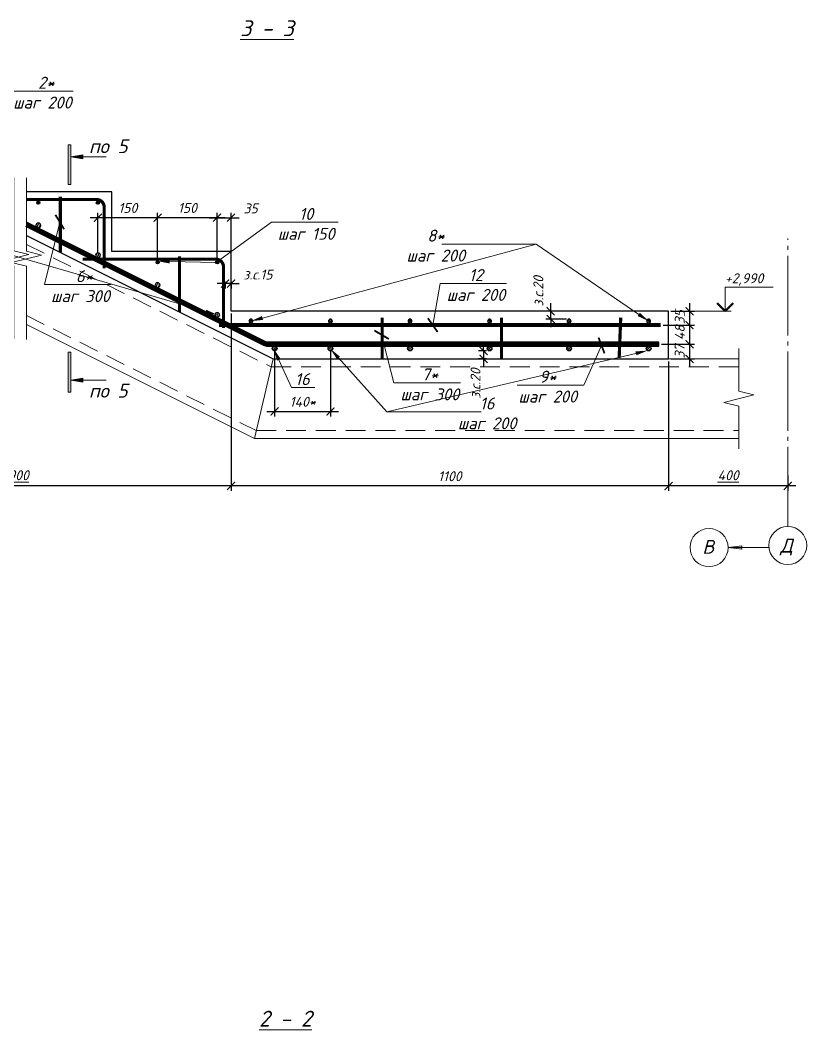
# Model space of a CAD drawing. Header units: millimetres. Extents: x -79646 to 95064, y -231229 to -58107.
# Drawn here: x 34979 to 36957, y -150704 to -148166 of the extents above; entities that cross this region are included whole.
import ezdxf
from ezdxf import colors
from ezdxf.entities.mleader import LeaderData, LeaderLine
from ezdxf.enums import TextEntityAlignment as Align
from ezdxf.math import Vec2, Vec3

# ---------------------------------------------------------------- set-up
doc = ezdxf.new("R2010")
doc.units = ezdxf.units.MM
doc.header["$PDMODE"] = 3
doc.linetypes.add('GOST2.303 5', pattern=[24, 20, -1.5, 1, -1.5])
doc.linetypes.add('HIDDEN', pattern=[0.375, 0.25, -0.125])
doc.layers.get('0').update_dxf_attribs({"lineweight": 5})
doc.layers.get('Defpoints').update_dxf_attribs({"lineweight": 0})
for name, color, linetype, lineweight in [('!!!Металл', 7, 'Continuous', 15), ('#Dimensions', 7, 'Continuous', 9), ('#Арматура', 152, 'Continuous', 30), ('#Бетон разрез', 22, 'Continuous', 30), ('#Выноски', 7, 'Continuous', 15), ('#Оси', 7, 'Continuous', 9), ('#разм', 7, 'Continuous', 9), ('A-okno', 7, 'Continuous', 0), ('k_ Выноски', 40, 'Continuous', 13)]:
    doc.layers.add(name, color=color, linetype=linetype, lineweight=lineweight)
doc.layers.add('#Арматура вид_1', color=7, linetype='Continuous', lineweight=35, true_color=0x454545)
doc.layers.add('#Арматура вид_2', color=7, linetype='Continuous', lineweight=35, true_color=0x616161)
doc.styles.add('ESKDW', font='eskdw.shx', dxfattribs={"oblique": 15})
doc.styles.add('STEP PR', font='isocpeui.ttf')
doc.dimstyles.new('SPDS', dxfattribs={"dimscale": 50, "dimtxt": 2.5, "dimasz": 2, "dimexe": 1.25, "dimexo": 0.625, "dimtad": 1, "dimdec": 0, "dimrnd": 0.001, "dimtxsty": 'ESKDW', "dimblk": 'ARCHTICK', "dimcen": 2.5, "dimdle": 2, "dimclrd": 256, "dimclre": 256, "dimclrt": 7, "dimadec": 0, "dimazin": 2, "dimtfac": 0.75, "dimtdec": 0, "dimtmove": 1, "dimatfit": 3, "dimfxl": 1, "dimtolj": 1, "dimarcsym": 1})

# ---------------------------------------------------------------- blocks, each defined once
blk = doc.blocks.new('*U891')
at = {"layer": '#Арматура', "lineweight": 0}
h = blk.add_hatch(dxfattribs=at)
h.set_pattern_fill('ANSI31')
edge = h.paths.add_edge_path()
edge.add_arc((0, 5), 5, 0, 360)
h = blk.add_hatch(dxfattribs=at)
h.set_pattern_fill('ANSI31')
h.set_pattern_definition([(45, (200, 0), (-2.2451, 2.2451), [])])
edge = h.paths.add_edge_path()
edge.add_arc((200, 5), 5, 0, 360)
h = blk.add_hatch(dxfattribs=at)
h.set_pattern_fill('ANSI31')
h.set_pattern_definition([(45, (400, 0), (-2.2451, 2.2451), [])])
edge = h.paths.add_edge_path()
edge.add_arc((400, 5), 5, 0, 360)
h = blk.add_hatch(dxfattribs=at)
h.set_pattern_fill('ANSI31')
h.set_pattern_definition([(45, (600, 0), (-2.2451, 2.2451), [])])
edge = h.paths.add_edge_path()
edge.add_arc((600, 5), 5, 0, 360)
h = blk.add_hatch(dxfattribs=at)
h.set_pattern_fill('ANSI31')
h.set_pattern_definition([(45, (800, 0), (-2.2451, 2.2451), [])])
edge = h.paths.add_edge_path()
edge.add_arc((800, 5), 5, 0, 360)
h = blk.add_hatch(dxfattribs=at)
h.set_pattern_fill('ANSI31')
h.set_pattern_definition([(45, (1000, 0), (-2.2451, 2.2451), [])])
edge = h.paths.add_edge_path()
edge.add_arc((1000, 5), 5, 0, 360)
for centre in [(0, 5), (200, 5), (400, 5), (600, 5), (800, 5), (1000, 5)]:
    blk.add_circle(centre, 5)
blk = doc.blocks.new('*U1367')
at = {"layer": '#Арматура', "lineweight": 0}
h = blk.add_hatch(dxfattribs=at)
h.set_pattern_fill('ANSI31', scale=1.2)
edge = h.paths.add_edge_path()
edge.add_arc((0, 6), 6, 0, 360)
h = blk.add_hatch(dxfattribs=at)
h.set_pattern_fill('ANSI31', scale=1.2)
h.set_pattern_definition([(45, (200, 0), (-2.6941, 2.6941), [])])
edge = h.paths.add_edge_path()
edge.add_arc((200, 6), 6, 0, 360)
h = blk.add_hatch(dxfattribs=at)
h.set_pattern_fill('ANSI31', scale=1.2)
h.set_pattern_definition([(45, (400, 0), (-2.6941, 2.6941), [])])
edge = h.paths.add_edge_path()
edge.add_arc((400, 6), 6, 0, 360)
h = blk.add_hatch(dxfattribs=at)
h.set_pattern_fill('ANSI31', scale=1.2)
h.set_pattern_definition([(45, (600, 0), (-2.6941, 2.6941), [])])
edge = h.paths.add_edge_path()
edge.add_arc((600, 6), 6, 0, 360)
h = blk.add_hatch(dxfattribs=at)
h.set_pattern_fill('ANSI31', scale=1.2)
h.set_pattern_definition([(45, (800, 0), (-2.6941, 2.6941), [])])
edge = h.paths.add_edge_path()
edge.add_arc((800, 6), 6, 0, 360)
for centre in [(0, 6), (200, 6), (400, 6), (600, 6), (800, 6)]:
    blk.add_circle(centre, 6)
blk = doc.blocks.new('*U1357')
at = {"layer": '#Арматура', "lineweight": 0}
h = blk.add_hatch(dxfattribs=at)
h.set_pattern_fill('ANSI31', scale=1.2)
edge = h.paths.add_edge_path()
edge.add_arc((0, 6), 6, 0, 360)
blk.add_circle((0, 6), 6)
blk = doc.blocks.new('_ArchTick')
at = {"color": 0, "linetype": 'ByBlock', "const_width": 0.15}
blk.add_lwpolyline([(-0.5, -0.5), (0.5, 0.5)], dxfattribs=at)
blk = doc.blocks.new('*D1140')
at = {"layer": '#Dimensions', "lineweight": -2, "transparency": 16777216}
for p, q in [((36609.1, -149023.8), (36609.1, -149349.4)), ((36909, -149310.5), (36909, -149349.4)), ((36929, -149336.9), (36589.1, -149336.9))]:
    blk.add_line(p, q, dxfattribs=at)
at = {"layer": 'Defpoints', "color": 0, "lineweight": 0, "transparency": 16777216}
for p in [(36609.1, -149017.6), (36909, -149304.3), (36609.1, -149336.9)]:
    blk.add_point(p, dxfattribs=at)
at = {"layer": '#Dimensions', "lineweight": -2, "transparency": 16777216, "xscale": 20, "yscale": 20, "zscale": 20, "rotation": 180}
blk.add_blockref('_ArchTick', (36609.1, -149336.9), dxfattribs=at)
at = {"layer": '#Dimensions', "lineweight": -2, "transparency": 16777216, "xscale": 20, "yscale": 20, "zscale": 20}
blk.add_blockref('_ArchTick', (36909, -149336.9), dxfattribs=at)
at = {"layer": '#Dimensions', "transparency": 16777216, "insert": (36759.1, -149309.9), "char_height": 25, "attachment_point": 5, "style": 'STEP PR'}
blk.add_mtext('\\A1;\\L400', dxfattribs=at)
blk = doc.blocks.new('*U885')
at = {"color": 0, "linetype": 'ByBlock', "lineweight": -2}
for p, q in [((6.141, 0), (6.453, 1.25)), ((6.453, 1.25), (7.078, -1.25)), ((6.141, 0), (0, 0)), ((7.078, -1.25), (7.391, 0)), ((13.531, 0), (7.391, 0))]:
    blk.add_line(p, q, dxfattribs=at)
blk = doc.blocks.new('*U886')
at = {"color": 0, "linetype": 'ByBlock', "lineweight": -2}
for p, q in [((6.149, 0), (6.462, 1.25)), ((6.462, 1.25), (7.087, -1.25)), ((6.149, 0), (0, 0)), ((7.087, -1.25), (7.399, 0)), ((13.548, 0), (7.399, 0))]:
    blk.add_line(p, q, dxfattribs=at)
blk = doc.blocks.new('*D1141')
at = {"layer": '#Dimensions', "lineweight": -2, "transparency": 16777216}
for p, q in [((36144, -148997.6), (36144, -148977.6)), ((36151.2, -148997.6), (36131.5, -148997.6)), ((36144, -148997.6), (36144, -149017.6)), ((36151.2, -149017.6), (36131.5, -149017.6)), ((36144, -149017.6), (36144, -149037.6))]:
    blk.add_line(p, q, dxfattribs=at)
at = {"layer": 'Defpoints', "color": 0, "lineweight": 0, "transparency": 16777216}
for p in [(36157.5, -148997.6), (36144, -149017.6), (36157.5, -149017.6)]:
    blk.add_point(p, dxfattribs=at)
at = {"layer": '#Dimensions', "lineweight": -2, "transparency": 16777216, "xscale": 20, "yscale": 20, "zscale": 20}
for p, rotation in [((36144, -148997.6), 270), ((36144, -149017.6), 90)]:
    blk.add_blockref('_ArchTick', p, dxfattribs=dict(at, rotation=rotation))
at = {"layer": '#Dimensions', "transparency": 16777216, "insert": (36123.8, -149079.5), "char_height": 25, "attachment_point": 5, "rotation": 90, "style": 'STEP PR'}
blk.add_mtext('\\A1;з.с.20', dxfattribs=at)
blk = doc.blocks.new('*D1142')
at = {"layer": '#Dimensions', "lineweight": -2, "transparency": 16777216}
for p, q in [((36312.8, -148897.6), (36312.8, -148877.6)), ((36352.8, -148897.6), (36300.3, -148897.6)), ((36312.8, -148917.6), (36312.8, -148897.6)), ((36352.8, -148917.6), (36300.3, -148917.6)), ((36312.8, -148917.6), (36312.8, -148937.6))]:
    blk.add_line(p, q, dxfattribs=at)
at = {"layer": 'Defpoints', "color": 0, "lineweight": 0, "transparency": 16777216}
for p in [(36312.8, -148897.6), (36359.1, -148897.6), (36359.1, -148917.6)]:
    blk.add_point(p, dxfattribs=at)
at = {"layer": '#Dimensions', "lineweight": -2, "transparency": 16777216, "xscale": 20, "yscale": 20, "zscale": 20}
for p, rotation in [((36312.8, -148897.6), 270), ((36312.8, -148917.6), 90)]:
    blk.add_blockref('_ArchTick', p, dxfattribs=dict(at, rotation=rotation))
at = {"layer": '#Dimensions', "transparency": 16777216, "insert": (36281.8, -148847.4), "char_height": 25, "attachment_point": 5, "rotation": 90, "style": 'STEP PR'}
blk.add_mtext('\\A1;з.с.20', dxfattribs=at)
blk = doc.blocks.new('*U252')
at = {"linetype": 'ByBlock', "ltscale": 100}
h = blk.add_hatch(color=256, dxfattribs=at)
h.dxf.hatch_style = 1
h.paths.add_polyline_path([(-35, 0), (35, 0), (35, 1000), (-35, 1000)])
h = blk.add_hatch(color=256, dxfattribs=at)
h.dxf.hatch_style = 1
h.paths.add_polyline_path([(-335, 750), (-335, 700), (-335, 650), (-35, 700)])
for p, q in [((35, 1000), (-35, 1000)), ((-35, 1000), (-35, 0)), ((35, 0), (35, 1000)), ((-335, 750), (-335, 700)), ((-35, 700), (-335, 750)), ((-35, 700), (-335, 650)), ((-335, 650), (-335, 700)), ((-35, 0), (35, 0))]:
    blk.add_line(p, q, dxfattribs=at)
at = {"linetype": 'ByBlock', "ltscale": 100, "extrusion": (0, 1, 0), "elevation": 700}
blk.add_lwpolyline([(925, 0), (335, 0)], dxfattribs=at)
at = {"ltscale": 100, "style": 'STEP PR'}
blk.add_attdef('Nv', text='', height=350, dxfattribs=at).set_placement((-503, 790), align=Align.RIGHT)
blk = doc.blocks.new('*U253')
at = {"linetype": 'ByBlock', "ltscale": 100}
h = blk.add_hatch(color=256, dxfattribs=at)
h.dxf.hatch_style = 1
h.paths.add_polyline_path([(-35, -1000), (35, -1000), (35, 0), (-35, 0)])
h = blk.add_hatch(color=256, dxfattribs=at)
h.dxf.hatch_style = 1
h.paths.add_polyline_path([(-335, -750), (-335, -700), (-335, -650), (-35, -700)])
for p, q in [((-35, -1000), (-35, 0)), ((-35, 0), (35, 0)), ((35, 0), (35, -1000)), ((-35, -700), (-335, -650)), ((-335, -650), (-335, -700)), ((-335, -750), (-335, -700)), ((-35, -700), (-335, -750)), ((35, -1000), (-35, -1000))]:
    blk.add_line(p, q, dxfattribs=at)
at = {"linetype": 'ByBlock', "ltscale": 100, "extrusion": (0, -1, 0), "elevation": 700}
blk.add_lwpolyline([(-925, 0), (-335, 0)], dxfattribs=at)
at = {"ltscale": 100, "style": 'STEP PR'}
blk.add_attdef('Nv', text='', height=350, dxfattribs=at).set_placement((-503, -1140), align=Align.RIGHT)
blk = doc.blocks.new('*D1146')
at = {"layer": '#Dimensions', "lineweight": -2, "transparency": 16777216}
for p, q in [((35509.1, -148903.8), (35509.1, -149349.4)), ((36609.1, -149023.8), (36609.1, -149349.4)), ((36629.1, -149336.9), (35489.1, -149336.9))]:
    blk.add_line(p, q, dxfattribs=at)
at = {"layer": 'Defpoints', "color": 0, "lineweight": 0, "transparency": 16777216}
for p in [(35509.1, -148897.6), (36609.1, -149017.6), (35509.1, -149336.9)]:
    blk.add_point(p, dxfattribs=at)
at = {"layer": '#Dimensions', "lineweight": -2, "transparency": 16777216, "xscale": 20, "yscale": 20, "zscale": 20, "rotation": 180}
blk.add_blockref('_ArchTick', (35509.1, -149336.9), dxfattribs=at)
at = {"layer": '#Dimensions', "lineweight": -2, "transparency": 16777216, "xscale": 20, "yscale": 20, "zscale": 20}
blk.add_blockref('_ArchTick', (36609.1, -149336.9), dxfattribs=at)
at = {"layer": '#Dimensions', "transparency": 16777216, "insert": (36059.1, -149312.4), "char_height": 25, "attachment_point": 5, "style": 'STEP PR'}
blk.add_mtext('\\A1;1100', dxfattribs=at)
blk = doc.blocks.new('*D1147')
at = {"layer": '#Dimensions', "lineweight": -2, "transparency": 16777216}
for p, q in [((34309.1, -148323.8), (34309.1, -149349.4)), ((35509.1, -148903.8), (35509.1, -149349.4)), ((35529.1, -149336.9), (34289.1, -149336.9))]:
    blk.add_line(p, q, dxfattribs=at)
at = {"layer": 'Defpoints', "color": 0, "lineweight": 0, "transparency": 16777216}
for p in [(34309.1, -148317.6), (35509.1, -148897.6), (34309.1, -149336.9)]:
    blk.add_point(p, dxfattribs=at)
at = {"layer": '#Dimensions', "lineweight": -2, "transparency": 16777216, "xscale": 20, "yscale": 20, "zscale": 20, "rotation": 180}
blk.add_blockref('_ArchTick', (34309.1, -149336.9), dxfattribs=at)
at = {"layer": '#Dimensions', "lineweight": -2, "transparency": 16777216, "xscale": 20, "yscale": 20, "zscale": 20}
blk.add_blockref('_ArchTick', (35509.1, -149336.9), dxfattribs=at)
at = {"layer": '#Dimensions', "transparency": 16777216, "insert": (34909.1, -149309.9), "char_height": 25, "attachment_point": 5, "style": 'STEP PR'}
blk.add_mtext('\\A1;\\L13х300=3900', dxfattribs=at)
blk = doc.blocks.new('*D1144')
at = {"layer": '#Dimensions', "lineweight": -2, "transparency": 16777216}
for p, q in [((35494.1, -148828.3), (35474.1, -148828.3)), ((35494.1, -148823.9), (35494.1, -148840.8)), ((35509.1, -148828.3), (35494.1, -148828.3)), ((35509.1, -148823.9), (35509.1, -148840.8)), ((35509.1, -148828.3), (35529.1, -148828.3))]:
    blk.add_line(p, q, dxfattribs=at)
at = {"layer": 'Defpoints', "color": 0, "lineweight": 0, "transparency": 16777216}
for p in [(35494.1, -148817.6), (35494.1, -148828.3), (35509.1, -148817.6)]:
    blk.add_point(p, dxfattribs=at)
at = {"layer": '#Dimensions', "lineweight": -2, "transparency": 16777216, "xscale": 20, "yscale": 20, "zscale": 20}
blk.add_blockref('_ArchTick', (35494.1, -148828.3), dxfattribs=at)
at = {"layer": '#Dimensions', "lineweight": -2, "transparency": 16777216, "xscale": 20, "yscale": 20, "zscale": 20, "rotation": 180}
blk.add_blockref('_ArchTick', (35509.1, -148828.3), dxfattribs=at)
at = {"layer": '#Dimensions', "transparency": 16777216, "insert": (35576.8, -148805.5), "char_height": 25, "attachment_point": 5, "style": 'STEP PR'}
blk.add_mtext('\\A1;з.с.15', dxfattribs=at)
blk = doc.blocks.new('*D1148')
at = {"layer": '#Dimensions', "lineweight": -2, "transparency": 16777216}
for p, q in [((36662, -148877.6), (36662, -148952.6)), ((36615.3, -148897.6), (36674.5, -148897.6)), ((36595.3, -148932.6), (36674.5, -148932.6))]:
    blk.add_line(p, q, dxfattribs=at)
at = {"layer": 'Defpoints', "color": 0, "lineweight": 0, "transparency": 16777216}
for p in [(36609.1, -148897.6), (36589.1, -148932.6), (36662, -148932.6)]:
    blk.add_point(p, dxfattribs=at)
at = {"layer": '#Dimensions', "lineweight": -2, "transparency": 16777216, "xscale": 20, "yscale": 20, "zscale": 20}
for p, rotation in [((36662, -148897.6), 90), ((36662, -148932.6), 270)]:
    blk.add_blockref('_ArchTick', p, dxfattribs=dict(at, rotation=rotation))
at = {"layer": '#Dimensions', "transparency": 16777216, "insert": (36637.5, -148912.6), "char_height": 25, "attachment_point": 5, "rotation": 90, "style": 'STEP PR'}
blk.add_mtext('\\A1;35', dxfattribs=at)
blk = doc.blocks.new('*D1149')
at = {"layer": '#Dimensions', "lineweight": -2, "transparency": 16777216}
for p, q in [((36662, -148912.6), (36662, -149000.5)), ((36595.3, -148932.6), (36674.5, -148932.6)), ((36591.3, -148980.5), (36674.5, -148980.5))]:
    blk.add_line(p, q, dxfattribs=at)
at = {"layer": 'Defpoints', "color": 0, "lineweight": 0, "transparency": 16777216}
for p in [(36589.1, -148932.6), (36585.1, -148980.5), (36662, -148980.5)]:
    blk.add_point(p, dxfattribs=at)
at = {"layer": '#Dimensions', "lineweight": -2, "transparency": 16777216, "xscale": 20, "yscale": 20, "zscale": 20}
for p, rotation in [((36662, -148932.6), 90), ((36662, -148980.5), 270)]:
    blk.add_blockref('_ArchTick', p, dxfattribs=dict(at, rotation=rotation))
at = {"layer": '#Dimensions', "transparency": 16777216, "insert": (36637.5, -148951.7), "char_height": 25, "attachment_point": 5, "rotation": 90, "style": 'STEP PR'}
blk.add_mtext('\\A1;48', dxfattribs=at)
blk = doc.blocks.new('*D1150')
at = {"layer": '#Dimensions', "lineweight": -2, "transparency": 16777216}
for p, q in [((36662, -148960.5), (36662, -149037.6)), ((36591.3, -148980.5), (36674.5, -148980.5)), ((36615.3, -149017.6), (36674.5, -149017.6))]:
    blk.add_line(p, q, dxfattribs=at)
at = {"layer": 'Defpoints', "color": 0, "lineweight": 0, "transparency": 16777216}
for p in [(36585.1, -148980.5), (36609.1, -149017.6), (36662, -149017.6)]:
    blk.add_point(p, dxfattribs=at)
at = {"layer": '#Dimensions', "lineweight": -2, "transparency": 16777216, "xscale": 20, "yscale": 20, "zscale": 20}
for p, rotation in [((36662, -148980.5), 90), ((36662, -149017.6), 270)]:
    blk.add_blockref('_ArchTick', p, dxfattribs=dict(at, rotation=rotation))
at = {"layer": '#Dimensions', "transparency": 16777216, "insert": (36637.3, -148999), "char_height": 25, "attachment_point": 5, "rotation": 90, "style": 'STEP PR'}
blk.add_mtext('\\A1;37', dxfattribs=at)
blk = doc.blocks.new('*U974')
at = {"layer": '#разм', "ltscale": 100, "elevation": 0}
for points in [[(4577173, -920400), (4575971, -920400)], [(4577173, -921000), (4577173, -920400)], [(4578076, -921000), (4577023, -921000)]]:
    blk.add_lwpolyline(points, dxfattribs=at)
at = {"layer": 'A-okno', "color": 0, "lineweight": 50, "ltscale": 100, "elevation": 0}
for points in [[(4577173, -921000), (4576973, -920800)], [(4577173, -921000), (4577373, -920800)]]:
    blk.add_lwpolyline(points, dxfattribs=at)
at = {"layer": '#разм', "style": 'STEP PR'}
for tag, p in [('ОТМЕТКА', (4576248, -920299)), ('ПРИМЕЧАНИЕ', (4577032, -920711))]:
    blk.add_attdef(tag, p, '', height=250, dxfattribs=at)
blk = doc.blocks.new('*U880')
at = {"color": 0, "linetype": 'ByBlock', "lineweight": -2}
for p, q in [((3.583, 0), (3.896, 1.25)), ((3.896, 1.25), (4.521, -1.25)), ((3.583, 0), (0, 0)), ((4.521, -1.25), (4.833, 0)), ((8.417, 0), (4.833, 0))]:
    blk.add_line(p, q, dxfattribs=at)
blk = doc.blocks.new('*D1151')
at = {"layer": '#Dimensions', "lineweight": -2, "transparency": 16777216}
for p, q in [((35618.7, -148997.8), (35618.7, -149162.2)), ((35759.1, -148998.8), (35759.1, -149162.2)), ((35598.7, -149149.7), (35779.1, -149149.7))]:
    blk.add_line(p, q, dxfattribs=at)
at = {"layer": 'Defpoints', "color": 0, "lineweight": 0, "transparency": 16777216}
for p in [(35618.7, -148991.6), (35759.1, -148992.6), (35759.1, -149149.7)]:
    blk.add_point(p, dxfattribs=at)
at = {"layer": '#Dimensions', "lineweight": -2, "transparency": 16777216, "xscale": 20, "yscale": 20, "zscale": 20, "rotation": 180}
blk.add_blockref('_ArchTick', (35618.7, -149149.7), dxfattribs=at)
at = {"layer": '#Dimensions', "lineweight": -2, "transparency": 16777216, "xscale": 20, "yscale": 20, "zscale": 20}
blk.add_blockref('_ArchTick', (35759.1, -149149.7), dxfattribs=at)
at = {"layer": '#Dimensions', "transparency": 16777216, "insert": (35688.9, -149125.2), "char_height": 25, "attachment_point": 5, "style": 'STEP PR'}
blk.add_mtext('\\A1;140*', dxfattribs=at)
blk = doc.blocks.new('*U895')
at = {"layer": '#Арматура', "lineweight": 0}
h = blk.add_hatch(dxfattribs=at)
h.set_pattern_fill('ANSI31', scale=0.8)
edge = h.paths.add_edge_path()
edge.add_arc((0, 4), 4, 0, 360)
blk.add_circle((0, 4), 4)
blk = doc.blocks.new('*U1355')
at = {"layer": '#Арматура', "lineweight": 0}
h = blk.add_hatch(dxfattribs=at)
h.set_pattern_fill('ANSI31', scale=1.2)
edge = h.paths.add_edge_path()
edge.add_arc((0, 6), 6, 0, 360)
blk.add_circle((0, 6), 6)
blk = doc.blocks.new('*D1387')
at = {"layer": '#Dimensions', "lineweight": -2, "transparency": 16777216}
for p, q in [((35474.1, -148768.7), (35474.1, -148650.1)), ((35509.1, -148768.7), (35509.1, -148650.1)), ((35454.1, -148662.6), (35529.1, -148662.6))]:
    blk.add_line(p, q, dxfattribs=at)
at = {"layer": 'Defpoints', "color": 0, "lineweight": 0, "transparency": 16777216}
for p in [(35509.1, -148662.6), (35474.1, -148774.9), (35509.1, -148774.9)]:
    blk.add_point(p, dxfattribs=at)
at = {"layer": '#Dimensions', "lineweight": -2, "transparency": 16777216, "xscale": 20, "yscale": 20, "zscale": 20, "rotation": 180}
blk.add_blockref('_ArchTick', (35474.1, -148662.6), dxfattribs=at)
at = {"layer": '#Dimensions', "lineweight": -2, "transparency": 16777216, "xscale": 20, "yscale": 20, "zscale": 20}
blk.add_blockref('_ArchTick', (35509.1, -148662.6), dxfattribs=at)
at = {"layer": '#Dimensions', "transparency": 16777216, "insert": (35558.3, -148639.4), "char_height": 25, "attachment_point": 5, "style": 'STEP PR'}
blk.add_mtext('\\A1;35', dxfattribs=at)
blk = doc.blocks.new('*D1388')
at = {"layer": '#Dimensions', "lineweight": -2, "transparency": 16777216}
for p, q in [((35324.5, -148768.7), (35324.5, -148650.1)), ((35474.1, -148768.7), (35474.1, -148650.1)), ((35494.1, -148662.6), (35304.5, -148662.6))]:
    blk.add_line(p, q, dxfattribs=at)
at = {"layer": 'Defpoints', "color": 0, "lineweight": 0, "transparency": 16777216}
for p in [(35324.5, -148662.6), (35324.5, -148774.9), (35474.1, -148774.9)]:
    blk.add_point(p, dxfattribs=at)
at = {"layer": '#Dimensions', "lineweight": -2, "transparency": 16777216, "xscale": 20, "yscale": 20, "zscale": 20, "rotation": 180}
blk.add_blockref('_ArchTick', (35324.5, -148662.6), dxfattribs=at)
at = {"layer": '#Dimensions', "lineweight": -2, "transparency": 16777216, "xscale": 20, "yscale": 20, "zscale": 20}
blk.add_blockref('_ArchTick', (35474.1, -148662.6), dxfattribs=at)
at = {"layer": '#Dimensions', "transparency": 16777216, "insert": (35399.3, -148638.1), "char_height": 25, "attachment_point": 5, "style": 'STEP PR'}
blk.add_mtext('\\A1;150', dxfattribs=at)
blk = doc.blocks.new('*D1389')
at = {"layer": '#Dimensions', "lineweight": -2, "transparency": 16777216}
for p, q in [((35174.5, -148750.8), (35174.5, -148650.1)), ((35324.5, -148768.7), (35324.5, -148650.1)), ((35344.5, -148662.6), (35154.5, -148662.6))]:
    blk.add_line(p, q, dxfattribs=at)
at = {"layer": 'Defpoints', "color": 0, "lineweight": 0, "transparency": 16777216}
for p in [(35174.5, -148662.6), (35174.5, -148757), (35324.5, -148774.9)]:
    blk.add_point(p, dxfattribs=at)
at = {"layer": '#Dimensions', "lineweight": -2, "transparency": 16777216, "xscale": 20, "yscale": 20, "zscale": 20, "rotation": 180}
blk.add_blockref('_ArchTick', (35174.5, -148662.6), dxfattribs=at)
at = {"layer": '#Dimensions', "lineweight": -2, "transparency": 16777216, "xscale": 20, "yscale": 20, "zscale": 20}
blk.add_blockref('_ArchTick', (35324.5, -148662.6), dxfattribs=at)
at = {"layer": '#Dimensions', "transparency": 16777216, "insert": (35249.5, -148638.1), "char_height": 25, "attachment_point": 5, "style": 'STEP PR'}
blk.add_mtext('\\A1;150', dxfattribs=at)

msp = doc.modelspace()

# ---------------------------------------------------------------- hatches: boundary and pattern name
at = {"layer": 'k_ Выноски', "lineweight": 0, "ltscale": 10}
h = msp.add_hatch(color=7, dxfattribs=at)
h.dxf.hatch_style = 1
h.paths.add_polyline_path([(36793.88163, -149487.4783), (36758.96426, -149491.72651), (36793.88163, -149491.71274)])
h.paths.add_polyline_path([(36793.88163, -149491.71274), (36758.96426, -149491.72651), (36793.88163, -149495.35576)])

# ---------------------------------------------------------------- linework, layer by layer
at = {"layer": '!!!Металл'}
for points in [[(34994.63113, -148707.41106), (35614.91211, -149017.55155), (36785.81269, -149017.55155)], [(34994.63113, -148931.01785), (35567.69852, -149217.55155), (36785.81269, -149217.55155)], [(35614.91211, -149017.55155), (35567.69852, -149217.55155)]]:
    msp.add_lwpolyline(points, dxfattribs=at)
at = {"layer": '!!!Металл', "linetype": 'HIDDEN', "ltscale": 200}
for points in [[(34994.63113, -148729.77174), (35610.19075, -149037.55155), (36785.81269, -149037.55155)], [(34994.63113, -148908.65718), (35572.41988, -149197.55155), (36785.81269, -149197.55155)]]:
    msp.add_lwpolyline(points, dxfattribs=at)
at = {"layer": '#Арматура'}
for points, const_width in [([(35079.62904, -148609.91001), (35079.62904, -148749.91001)], 8), ([(35379.62904, -148759.91001), (35379.62904, -148899.91001)], 8), ([(35888.95679, -149017.55155), (35888.95679, -148913.55155)], 8), ([(36188.95679, -149017.55155), (36188.95679, -148913.55155)], 8), ([(36484.94502, -149015.54566), (36488.95679, -148913.55155)], 8), ([(36589.07619, -148932.55155), (35478.84423, -148932.55155)], 10)]:
    msp.add_lwpolyline(points, dxfattribs=dict(at, const_width=const_width))
msp.add_lwpolyline([(34992.39506, -148683.93234), (35590.55421, -148983.01192, 0.1164338215), (35601.28734, -148985.54566), (36585.06442, -148985.54566), (36585.06442, -148975.54566), (35601.28734, -148975.54566, -0.1164338215), (35595.02635, -148974.06765), (34996.8672, -148674.98807)], format="xyb", dxfattribs=at)
at = {"layer": '#Арматура вид_1', "const_width": 8}
for points in [[(35190.07619, -148790.13359), (35190.07619, -148635.91001, 0.4142135624), (35171.07619, -148616.91001), (34994.63113, -148616.91001)], [(35490.07619, -148940.13359), (35490.07619, -148785.91001, 0.4142135624), (35471.07619, -148766.91001), (35135.98972, -148766.91001)]]:
    msp.add_lwpolyline(points, format="xyb", dxfattribs=at)
at = {"layer": '#Арматура вид_2'}
msp.add_lwpolyline([(36585.06442, -148980.54566, 10, 10, 0), (35601.28734, -148980.54566, 10, 10, -0.1164338215), (35592.79028, -148978.53978, 10, 10, 0), (34994.63113, -148679.46021, 10, 10, 0)], format="xyseb", dxfattribs=at)
at = {"layer": '#Бетон разрез'}
for points in [[(35509.07619, -148897.55155), (35509.07619, -148747.55155), (35209.07619, -148747.55155), (35209.07619, -148597.55155), (34994.63113, -148597.55155)], [(34994.63113, -148707.41106), (35614.91211, -149017.55155), (36609.07619, -149017.55155), (36609.07619, -148897.55155), (35509.07619, -148897.55155)]]:
    msp.add_lwpolyline(points, dxfattribs=at)
at = {"layer": '#Оси', "linetype": 'GOST2.303 5', "ltscale": 10}
msp.add_lwpolyline([(36909.02354, -149438.55469), (36909.12884, -148714.86306)], dxfattribs=at)
at = {"layer": 'k_ Выноски', "color": 7, "lineweight": 0, "ltscale": 200}
msp.add_lwpolyline([(36861.50327, -149491.6454), (36758.81094, -149491.699), (36793.72831, -149487.45079), (36793.72831, -149491.68523), (36793.72831, -149495.32825), (36758.81094, -149491.699)], dxfattribs=at)
at = {"layer": 'k_ Выноски', "color": 7, "lineweight": 0, "ltscale": 10}
for centre in [(36710.99845, -149491.66833), (36909.02354, -149486.36719)]:
    msp.add_circle(centre, 47.8125, dxfattribs=at)

# ---------------------------------------------------------------- block references
at = {"layer": '#Dimensions'}
ref = msp.add_blockref('*U974', (494468.99091, -56797.53844, 0), dxfattribs=dict(at, xscale=-0.1, yscale=0.1, zscale=0.1))
ref.add_attrib('ОТМЕТКА', '+2,990', (36750.84563, -148827.46122, 0), dxfattribs={"layer": '#разм', "height": 25, "style": 'STEP PR'})
at = {"layer": '#Арматура'}
for name, p in [('*U895', (35024.5234, -148628.91001)), ('*U895', (35174.07619, -148628.91001)), ('*U895', (35324.5234, -148778.91001)), ('*U895', (35474.07619, -148778.91001)), ('*U1357', (35618.72765, -148997.55155)), ('*U1367', (35759.07619, -148997.55155))]:
    msp.add_blockref(name, p, dxfattribs=at)
at = {"layer": '#Арматура', "xscale": -1}
for name, p, rotation in [('*U1355', (35021.84012, -148687.42834), 333.4349488229221), ('*U1355', (35171.84012, -148762.38215), 333.4349488229221), ('*U1355', (35321.84012, -148837.42834), 333.4349488229221), ('*U1355', (35471.84012, -148912.38215), 333.4349488229221), ('*U891', (35559.07619, -148917.55155), 180)]:
    msp.add_blockref(name, p, dxfattribs=dict(at, rotation=rotation))
ref = msp.add_blockref('*U252', (35102.7438, -148579.39713), dxfattribs=dict(xscale=-0.1, yscale=0.1, zscale=0.1))
ref.add_attrib('Nv', 'по 5', dxfattribs={"ltscale": 100, "height": 35, "style": 'STEP PR'}).set_placement((35248.89833, -148500.3958), align=Align.RIGHT)
at = {"xscale": -30, "yscale": -30, "zscale": -30, "rotation": 270}
for name, p in [('*U885', (34963.16099, -148967.23397)), ('*U886', (34994.63113, -148969.13162)), ('*U880', (36785.81269, -149243.80155))]:
    msp.add_blockref(name, p, dxfattribs=at)
ref = msp.add_blockref('*U253', (35102.7438, -149000.80072), dxfattribs=dict(xscale=-0.1, yscale=0.1, zscale=0.1))
ref.add_attrib('Nv', 'по 5', dxfattribs={"ltscale": 100, "height": 35, "style": 'STEP PR'}).set_placement((35248.89833, -149114.80205), align=Align.RIGHT)

# ---------------------------------------------------------------- texts
at = {"layer": '#Dimensions', "style": 'STEP PR'}
for s, p in [('%%U3 - 3', (35599.6138, -148206.40779)), ('%%U2 - 2', (35645.82085, -150695.56694))]:
    msp.add_text(s, height=40, dxfattribs=at).set_placement(p, align=Align.CENTER)
at = {"layer": 'k_ Выноски', "color": 7, "lineweight": 0, "ltscale": 10, "char_height": 35, "width": 64.2235524, "style": 'STEP PR'}
for s, insert, attachment_point in [('Д', (36889.88583, -149469.21523), 1), ('В', (36723.46734, -149472.28716), 3)]:
    msp.add_mtext(s, dxfattribs=dict(at, insert=insert, attachment_point=attachment_point))

# ---------------------------------------------------------------- dimensions: what is measured, and where the dimension line sits
at = {"layer": '#Dimensions'}
dim = msp.add_linear_dim(base=(34309.07619, -149336.88514), p1=(35509.07619, -148897.55155), p2=(34309.07619, -148317.55155), angle=180, text='%%U13х300=3900', dimstyle='SPDS', override={"dimscale": 10, "dimgap": 1.2, "dimrnd": 5, "dimtxsty": 'STEP PR', "dimblk1": 'ArchTick', "dimblk2": 'ArchTick', "dimsah": 1, "dimclrt": 256}, dxfattribs=at)
dim.commit()
dim.dimension.update_dxf_attribs({"geometry": '*D1147', "text_midpoint": (34909.07619, -149309.88514)})
for base, p1, p2, picture, middle in [((35174.5234, -148662.55095), (35324.5234, -148774.91001), (35174.5234, -148757.01558), '*D1389', (35249.5234, -148638.05095)), ((35324.5234, -148662.55095), (35474.07619, -148774.91001), (35324.5234, -148774.91001), '*D1388', (35399.2998, -148638.05095))]:
    dim = msp.add_linear_dim(base=base, p1=p1, p2=p2, dimstyle='SPDS', override={"dimscale": 10, "dimgap": 1.2, "dimrnd": 5, "dimtxsty": 'STEP PR', "dimblk1": 'ArchTick', "dimblk2": 'ArchTick', "dimsah": 1, "dimclrt": 256}, dxfattribs=at)
    dim.commit()
    dim.dimension.update_dxf_attribs({"geometry": picture, "text_midpoint": middle})
dim = msp.add_linear_dim(base=(35509.07619, -148662.55095), p1=(35474.07619, -148774.91001), p2=(35509.07619, -148774.91001), dimstyle='SPDS', override={"dimscale": 10, "dimgap": 1.2, "dimrnd": 5, "dimtxsty": 'STEP PR', "dimblk1": 'ArchTick', "dimblk2": 'ArchTick', "dimsah": 1, "dimclrt": 256}, dxfattribs=at)
dim.commit()
dim.dimension.update_dxf_attribs({"geometry": '*D1387', "text_midpoint": (35558.26139, -148663.92954), "dimtype": 160})
for base, p1, p2, angle, picture, middle in [((35494.07619, -148828.30246), (35509.07619, -148817.62005), (35494.07619, -148817.62005), 180, '*D1144', (35576.82981, -148830.02484)), ((36312.82025, -148897.55155), (36359.07619, -148917.55155), (36359.07619, -148897.55155), 90, '*D1142', (36306.29757, -148847.40232)), ((36143.98319, -149017.55155), (36157.46116, -148997.55155), (36157.46116, -149017.55155), 90, '*D1141', (36148.30715, -149079.50169))]:
    dim = msp.add_linear_dim(base=base, p1=p1, p2=p2, angle=angle, text='з.с.<>', dimstyle='SPDS', override={"dimscale": 10, "dimgap": 1.2, "dimrnd": 5, "dimtxsty": 'STEP PR', "dimblk1": 'ArchTick', "dimblk2": 'ArchTick', "dimsah": 1, "dimclrt": 256}, dxfattribs=at)
    dim.commit()
    dim.dimension.update_dxf_attribs({"geometry": picture, "text_midpoint": middle, "dimtype": 160})
for base, p1, p2, picture, middle in [((36661.99396, -148932.55155), (36609.07619, -148897.55155), (36589.07619, -148932.55155), '*D1148', (36661.99396, -148912.55155)), ((36661.99396, -148980.54566), (36589.07619, -148932.55155), (36585.06442, -148980.54566), '*D1149', (36661.99396, -148951.74919)), ((36661.99396, -149017.55155), (36585.06442, -148980.54566), (36609.07619, -149017.55155), '*D1150', (36661.99396, -148999.04861))]:
    dim = msp.add_linear_dim(base=base, p1=p1, p2=p2, angle=90, dimstyle='SPDS', override={"dimscale": 10, "dimgap": 1.2, "dimrnd": 1, "dimtxsty": 'STEP PR', "dimblk1": 'ArchTick', "dimblk2": 'ArchTick', "dimsah": 1, "dimclrt": 256}, dxfattribs=at)
    dim.commit()
    dim.dimension.update_dxf_attribs({"geometry": picture, "text_midpoint": middle, "dimtype": 160})
dim = msp.add_linear_dim(base=(35509.07619, -149336.88514), p1=(36609.07619, -149017.55155), p2=(35509.07619, -148897.55155), angle=180, dimstyle='SPDS', override={"dimscale": 10, "dimgap": 1.2, "dimrnd": 5, "dimtxsty": 'STEP PR', "dimblk1": 'ArchTick', "dimblk2": 'ArchTick', "dimsah": 1, "dimclrt": 256}, dxfattribs=at)
dim.commit()
dim.dimension.update_dxf_attribs({"geometry": '*D1146', "text_midpoint": (36059.07619, -149312.38514)})
for base, p1, p2, text, picture, middle in [((35759.07619, -149149.73278), (35618.72765, -148991.55155), (35759.07619, -148992.55155), '<>*', '*D1151', (35688.90192, -149125.23278)), ((36609.07619, -149336.88514), (36909.04749, -149304.2509), (36609.07619, -149017.55155), '%%U400', '*D1140', (36759.06184, -149309.88514))]:
    dim = msp.add_linear_dim(base=base, p1=p1, p2=p2, text=text, dimstyle='SPDS', override={"dimscale": 10, "dimgap": 1.2, "dimrnd": 5, "dimtxsty": 'STEP PR', "dimblk1": 'ArchTick', "dimblk2": 'ArchTick', "dimsah": 1, "dimclrt": 256}, dxfattribs=at)
    dim.commit()
    dim.dimension.update_dxf_attribs({"geometry": picture, "text_midpoint": middle})

# ---------------------------------------------------------------- leaders
at = {"layer": '#Выноски'}
ml = msp.add_multileader_mtext('Standard', dxfattribs=at)
ml.set_content('\\A1; 2*\\Pшаг 200', color=256, style='STEP PR')
ml.set_leader_properties(color=256, linetype='ByLayer', lineweight=-1)
ml.set_arrow_properties(name='ARCHTICK')
ml.build(insert=Vec2(0, 0))
ml.multileader.update_dxf_attribs({"text_left_attachment_type": 6, "text_right_attachment_type": 6, "dogleg_length": 0, "arrow_head_size": 30, "scale": 0.1})
ctx = ml.context
ctx.base_point, ctx.scale, ctx.char_height, ctx.arrow_head_size, ctx.landing_gap_size, ctx.plane_origin = Vec3(34944.42669, -148344.28648), 0.1, 30, 30, 12.5, Vec3(34249.21946, -149255.75396)
ctx.left_attachment, ctx.right_attachment, ctx.text_align_type = 6, 6, 1
notes = []
notes.append((ctx, [(0, (1, 1, 0), (34944.42669, -148344.28648), (1, 0), 0, [(1, [(34833.4047, -148466.91001)], 0, [])])]))
ctx.mtext.insert, ctx.mtext.alignment, ctx.mtext.flow_direction = Vec3(35034.8926, -148308.28648), 2, 5
ml = msp.add_multileader_mtext('Standard', dxfattribs=at)
ml.set_content('\\A1;               1^I^I^I\\Pшаг 168, по 2 шт на ступень             ', color=256, style='STEP PR')
ml.set_leader_properties(color=256, linetype='ByLayer', lineweight=-1)
ml.build(insert=Vec2(0, 0))
ml.multileader.update_dxf_attribs({"text_left_attachment_type": 6, "text_right_attachment_type": 6, "dogleg_length": 0, "arrow_head_size": 30, "scale": 0.1})
ctx = ml.context
ctx.base_point, ctx.scale, ctx.char_height, ctx.arrow_head_size, ctx.landing_gap_size, ctx.plane_origin, ctx.plane_x_axis, ctx.plane_y_axis = Vec3(34609.7348, -148655.50797), 0.1, 30, 30, 12.5, Vec3(32649.22522, -149643.01911), Vec3(0.894427191, -0.4472135955), Vec3(0.4472135955, 0.894427191)
ctx.left_attachment, ctx.right_attachment, ctx.text_align_type = 6, 6, 1
notes.append((ctx, [(0, (1, 1, 0), (34609.7348, -148655.50797), (0.894427191, -0.4472135955), 0, [(1, [(35474.5234, -148907.01558)], 0, []), (2, [(34424.5234, -148382.06178)], 0, [])])]))
ctx.mtext.insert, ctx.mtext.text_direction, ctx.mtext.rotation, ctx.mtext.width, ctx.mtext.alignment, ctx.mtext.flow_direction = Vec3(34906.68462, -148760.37956), Vec3(0.894427191, -0.4472135955), 5.8195376982, 1184.4153198, 2, 5
ml = msp.add_multileader_mtext('Standard', dxfattribs=at)
ml.set_content('\\A1; 6*\\Pшаг 300', color=256, style='STEP PR')
ml.set_leader_properties(color=256, linetype='ByLayer', lineweight=-1)
ml.set_arrow_properties(name='ARCHTICK')
ml.build(insert=Vec2(0, 0))
ml.multileader.update_dxf_attribs({"text_left_attachment_type": 6, "text_right_attachment_type": 6, "dogleg_length": 0, "arrow_head_size": 30, "scale": 0.1})
ctx = ml.context
ctx.base_point, ctx.scale, ctx.char_height, ctx.arrow_head_size, ctx.landing_gap_size, ctx.plane_origin = Vec3(35040.05415, -148830.67881), 0.1, 30, 30, 12.5, Vec3(34270.33385, -149192.76518)
ctx.left_attachment, ctx.right_attachment, ctx.text_align_type = 6, 6, 1
notes.append((ctx, [(0, (1, 1, 0), (35040.05415, -148830.67881), (1, 0), 0, [(1, [(35078.40901, -148673.48985)], 0, [])])]))
ctx.mtext.insert, ctx.mtext.alignment, ctx.mtext.flow_direction = Vec3(35130.52006, -148794.67881), 2, 5
ml = msp.add_multileader_mtext('Standard', dxfattribs=at)
ml.set_content('\\A1;10\\Pшаг 150', color=256, style='STEP PR')
ml.set_leader_properties(color=256, linetype='ByLayer', lineweight=-1)
ml.build(insert=Vec2(0, 0))
ml.multileader.update_dxf_attribs({"text_left_attachment_type": 6, "text_right_attachment_type": 6, "dogleg_length": 0, "arrow_head_size": 30, "scale": 0.1})
ctx = ml.context
ctx.base_point, ctx.scale, ctx.char_height, ctx.arrow_head_size, ctx.landing_gap_size, ctx.plane_origin = Vec3(35610.79688, -148674.21695), 0.1, 30, 30, 12.5, Vec3(34047.58445, -150024.40501)
ctx.left_attachment, ctx.right_attachment, ctx.text_align_type = 6, 6, 1
notes.append((ctx, [(0, (1, 1, 0), (35610.79688, -148674.21695), (1, 0), 0, [(1, [(35324.66643, -148771.97476), (35471.54039, -148774.91001)], 0, [])])]))
ctx.mtext.insert, ctx.mtext.alignment, ctx.mtext.flow_direction = Vec3(35698.14915, -148638.21695), 2, 5
ml = msp.add_multileader_mtext('Standard', dxfattribs=at)
ml.set_content('\\A1;             8*^I^I\\Pшаг 200                ', color=256, style='STEP PR')
ml.set_leader_properties(color=256, linetype='ByLayer', lineweight=-1)
ml.build(insert=Vec2(0, 0))
ml.multileader.update_dxf_attribs({"text_left_attachment_type": 6, "text_right_attachment_type": 6, "dogleg_length": 0, "arrow_head_size": 30, "scale": 0.1})
ctx = ml.context
ctx.base_point, ctx.scale, ctx.char_height, ctx.arrow_head_size, ctx.landing_gap_size, ctx.plane_origin = Vec3(35771.54369, -148728.81764), 0.1, 30, 30, 12.5, Vec3(34415.76488, -150288.6218)
ctx.left_attachment, ctx.right_attachment, ctx.text_align_type = 6, 6, 1
notes.append((ctx, [(1, (1, 1, 0), (36276.54369, -148728.81764), (-1, 0), 0, [(2, [(35559.07619, -148922.55155)], 0, []), (1, [(36559.07619, -148922.55155)], 0, [])])]))
ctx.mtext.insert, ctx.mtext.width, ctx.mtext.defined_height, ctx.mtext.alignment, ctx.mtext.flow_direction = Vec3(36024.04369, -148692.81764), 2229.0683249, 90.52393, 2, 5
ml = msp.add_multileader_mtext('Standard', dxfattribs=at)
ml.set_content('\\A1;12\\Pшаг 200', color=256, style='STEP PR')
ml.set_leader_properties(color=256, linetype='ByLayer', lineweight=-1)
ml.set_arrow_properties(name='ARCHTICK')
ml.build(insert=Vec2(0, 0))
ml.multileader.update_dxf_attribs({"text_left_attachment_type": 6, "text_right_attachment_type": 6, "dogleg_length": 0, "arrow_head_size": 30, "scale": 0.1})
ctx = ml.context
ctx.base_point, ctx.scale, ctx.char_height, ctx.arrow_head_size, ctx.landing_gap_size, ctx.plane_origin = Vec3(36034.52058, -148827.63644), 0.1, 30, 30, 12.5, Vec3(36516.87594, -149416.5846)
ctx.left_attachment, ctx.right_attachment, ctx.text_align_type = 6, 6, 1
notes.append((ctx, [(0, (1, 1, 0), (36034.52058, -148827.63644), (1, 0), 0, [(1, [(36016.23749, -148932.55155)], 0, [])])]))
ctx.mtext.insert, ctx.mtext.rotation, ctx.mtext.alignment, ctx.mtext.flow_direction = Vec3(36124.98649, -148791.63644), 6.2831853072, 2, 5
ml = msp.add_multileader_mtext('Standard', dxfattribs=at)
ml.set_content('\\A1;7*\\Pшаг 300', color=256, style='STEP PR')
ml.set_leader_properties(color=256, linetype='ByLayer', lineweight=-1)
ml.set_arrow_properties(name='ARCHTICK')
ml.build(insert=Vec2(0, 0))
ml.multileader.update_dxf_attribs({"text_left_attachment_type": 6, "text_right_attachment_type": 6, "dogleg_length": 0, "arrow_head_size": 30, "scale": 0.1})
ctx = ml.context
ctx.base_point, ctx.scale, ctx.char_height, ctx.arrow_head_size, ctx.landing_gap_size, ctx.plane_origin = Vec3(35918.65361, -149077.60076), 0.1, 30, 30, 12.5, Vec3(36634.08897, -149770.86197)
ctx.left_attachment, ctx.right_attachment, ctx.text_align_type = 6, 6, 1
notes.append((ctx, [(0, (1, 1, 0), (35918.65361, -149077.60076), (1, 0), 0, [(1, [(35887.63646, -148956.81992)], 0, [])])]))
ctx.mtext.insert, ctx.mtext.rotation, ctx.mtext.alignment, ctx.mtext.flow_direction = Vec3(36009.11952, -149041.60076), 6.2831853072, 2, 5
ml = msp.add_multileader_mtext('Standard', dxfattribs=at)
ml.set_content('\\A1;9*\\Pшаг 200', color=256, style='STEP PR')
ml.set_leader_properties(color=256, linetype='ByLayer', lineweight=-1)
ml.set_arrow_properties(name='ARCHTICK')
ml.build(insert=Vec2(0, 0))
ml.multileader.update_dxf_attribs({"text_left_attachment_type": 6, "text_right_attachment_type": 6, "dogleg_length": 0, "arrow_head_size": 30, "scale": 0.1})
ctx = ml.context
ctx.base_point, ctx.scale, ctx.char_height, ctx.arrow_head_size, ctx.landing_gap_size, ctx.plane_origin = Vec3(36215.02254, -149083.14476), 0.1, 30, 30, 12.5, Vec3(36992.48987, -149671.11773)
ctx.left_attachment, ctx.right_attachment, ctx.text_align_type = 6, 6, 1
notes.append((ctx, [(1, (1, 1, 0), (36395.95436, -149083.14476), (-1, 0), 0, [(1, [(36440.64692, -148983.74547)], 0, [])])]))
ctx.mtext.insert, ctx.mtext.rotation, ctx.mtext.alignment, ctx.mtext.flow_direction = Vec3(36305.48845, -149047.14476), 6.2831853072, 2, 5
ml = msp.add_multileader_mtext('Standard', dxfattribs=at)
ml.set_content('\\A1;16', color=256, style='STEP PR')
ml.set_leader_properties(color=256, linetype='ByLayer', lineweight=-1)
ml.build(insert=Vec2(0, 0))
ml.multileader.update_dxf_attribs({"text_left_attachment_type": 6, "text_right_attachment_type": 6, "dogleg_length": 0, "arrow_head_size": 30, "scale": 0.1})
ctx = ml.context
ctx.base_point, ctx.scale, ctx.char_height, ctx.arrow_head_size, ctx.landing_gap_size, ctx.plane_origin = Vec3(35661.29481, -149089.34592), 0.1, 30, 30, 12.5, Vec3(36377.42455, -149689.70629)
ctx.left_attachment, ctx.right_attachment, ctx.text_align_type = 6, 6, 1
notes.append((ctx, [(0, (1, 1, 0), (35661.29481, -149089.34592), (1, 0), 0, [(1, [(35616.72765, -148992.55155)], 0, [])])]))
ctx.mtext.insert, ctx.mtext.rotation, ctx.mtext.alignment, ctx.mtext.flow_direction = Vec3(35688.54481, -149053.34592), 6.2831853072, 2, 5
ml = msp.add_multileader_mtext('Standard', dxfattribs=at)
ml.set_content('\\A1;             16^I^I\\Pшаг 200                ', color=256, style='STEP PR')
ml.set_leader_properties(color=256, linetype='ByLayer', lineweight=-1)
ml.build(insert=Vec2(0, 0))
ml.multileader.update_dxf_attribs({"text_left_attachment_type": 6, "text_right_attachment_type": 6, "dogleg_length": 0, "arrow_head_size": 30, "scale": 0.1})
ctx = ml.context
ctx.base_point, ctx.scale, ctx.char_height, ctx.arrow_head_size, ctx.landing_gap_size, ctx.plane_origin = Vec3(35900.51924, -149150.35251), 0.1, 30, 30, 12.5, Vec3(37702.3875, -150700.45027)
ctx.left_attachment, ctx.right_attachment, ctx.text_align_type = 6, 6, 1
notes.append((ctx, [(0, (1, 1, 0), (35900.51924, -149150.35251), (1, 0), 0, [(2, [(36556.35215, -148996.74435)], 0, []), (1, [(35759.07619, -148992.55155)], 0, [])])]))
ctx.mtext.insert, ctx.mtext.rotation, ctx.mtext.width, ctx.mtext.defined_height, ctx.mtext.alignment, ctx.mtext.flow_direction = Vec3(36153.01924, -149114.35251), 6.2831853072, 2229.0683249, 90.52393, 2, 5
for ctx, leaders in notes:
    for number, flags, end, landing, length, lines in leaders:
        leader = LeaderData()
        leader.index, (leader.has_last_leader_line, leader.has_dogleg_vector, leader.attachment_direction) = number, flags
        leader.last_leader_point, leader.dogleg_vector, leader.dogleg_length = Vec3(end), Vec3(landing), length
        for number, points, colour, breaks in lines:
            line = LeaderLine()
            line.index, line.vertices, line.color, line.breaks = number, Vec3.list(points), colors.encode_raw_color(colour), breaks
            leader.lines.append(line)
        ctx.leaders.append(leader)

doc.saveas('drawing.dxf')
